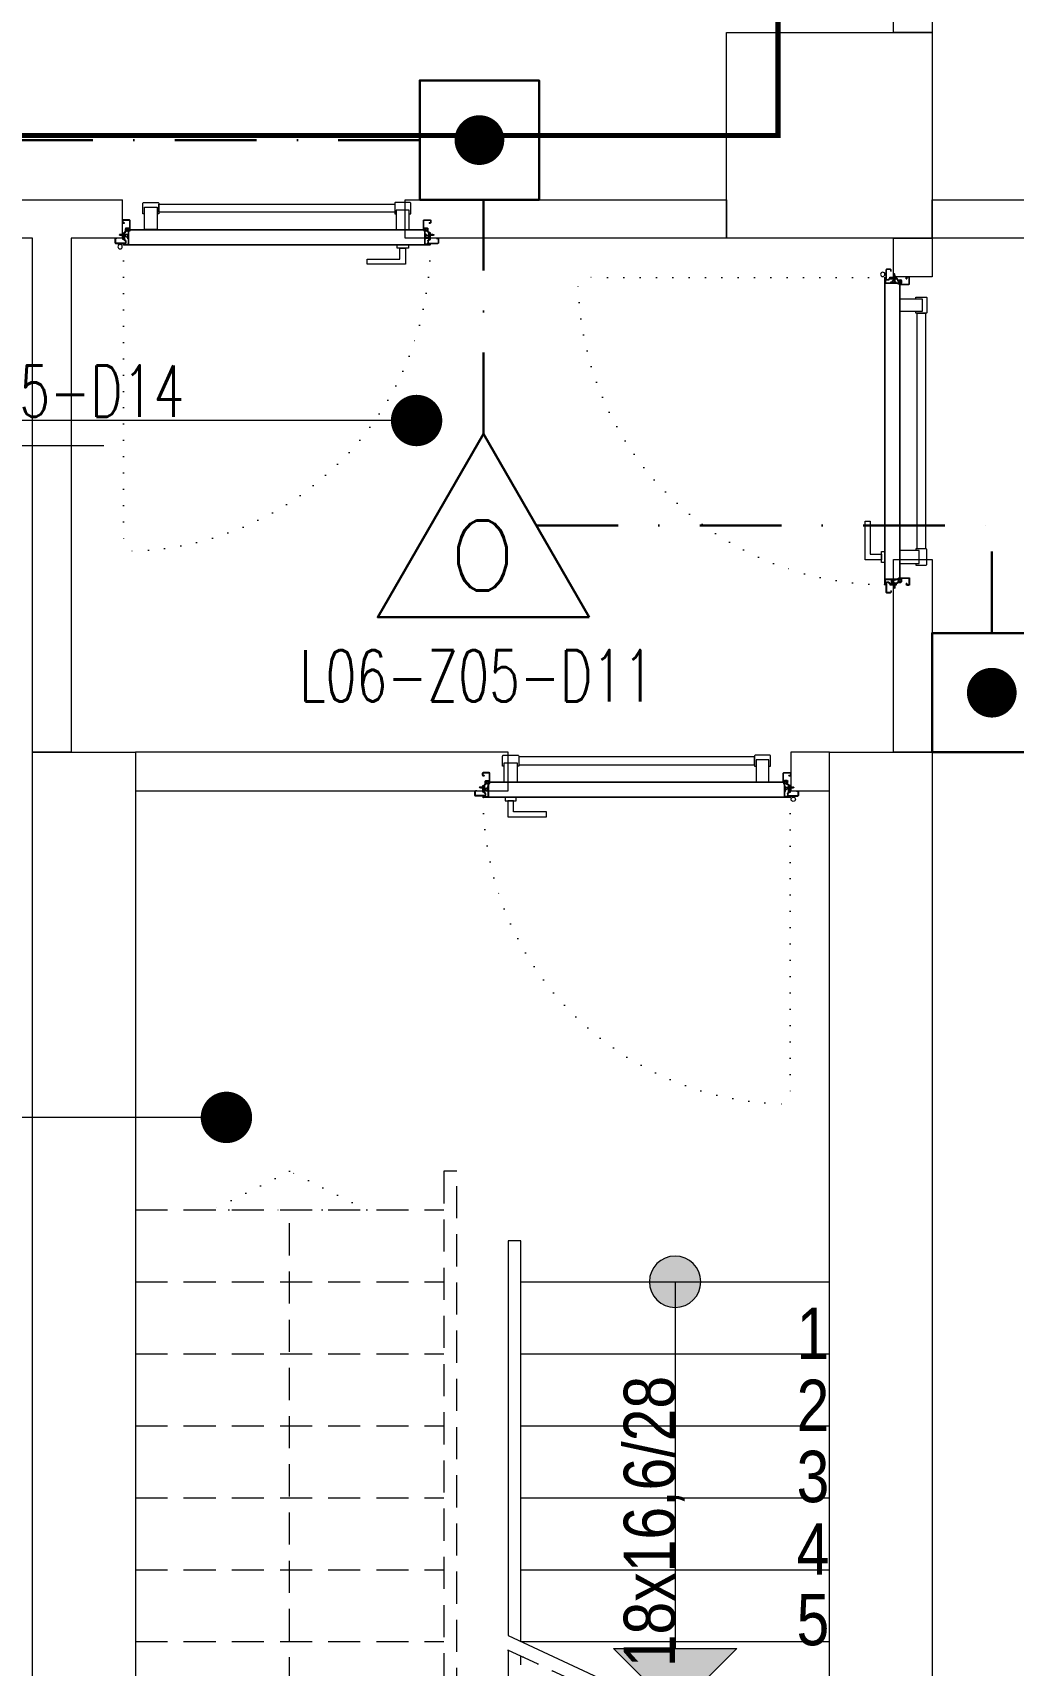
# Model space of a CAD drawing. Header units: metres. Extents: x -19121 to 152404, y -12107 to 29421.
# Drawn here: x 6470 to 6852, y 2645 to 3280 of the extents above; entities that cross this region are included whole.
import ezdxf
from ezdxf.enums import TextEntityAlignment as Align

# ---------------------------------------------------------------- set-up
doc = ezdxf.new("R2010")
doc.units = ezdxf.units.M
doc.header["$LTSCALE"] = 50
doc.header["$MEASUREMENT"] = 0
for name, pattern in [('DASHDOT', [25.4, 12.7, -6.35, 0, -6.35]), ('DOT2', [0.125, 0, -0.125]), ('HIDDEN', [0.375, 0.25, -0.125])]:
    doc.linetypes.add(name, pattern=pattern)
doc.layers.get('0').update_dxf_attribs({"color": 9, "lineweight": 9})
for name, color, linetype, lineweight in [('00', 9, 'Continuous', 9), ('01', 9, 'Continuous', 9), ('06D', 9, 'Continuous', 9), ('10', 9, 'Continuous', 9), ('14', 9, 'Continuous', 9), ('19', 9, 'Continuous', 9), ('19D', 9, 'DOT2', 9), ('20', 9, 'DOT2', 9), ('21', 9, 'Continuous', 9), ('21_mahal200', 9, 'Continuous', 9), ('E-DEDEKTÖR NUMARALARI', 20, 'Continuous', 30), ('E-KABLO', 7, 'Continuous', 30), ('E-OPTİK DUMAN DEDEKTÖRÜ', 7, 'Continuous', 30), ('E-YANGIN İHBAR BUTONU', 7, 'Continuous', 30)]:
    doc.layers.add(name, color=color, linetype=linetype, lineweight=lineweight)
doc.styles.add('Arial', font='arial.ttf', dxfattribs={"height": 2.5})
doc.styles.add('E-YAZI', font='txttw.shx', dxfattribs={"height": 200})
doc.styles.add('MuuM_TEXT-ITALIC', font='ARIALNI.TTF')
doc.styles.add('MuuM_TEXT-STANDART', font='ARIALN.TTF')
doc.dimstyles.new('MuuM_DIM200', dxfattribs={"dimscale": 20, "dimtxt": 2, "dimasz": 1, "dimexe": 1, "dimexo": 1, "dimgap": 1, "dimtad": 1, "dimdec": 1, "dimrnd": 0.5, "dimdsep": 46, "dimtxsty": 'MuuM_TEXT-STANDART', "dimblk": 'ARCHTICK', "dimcen": 0, "dimdle": 0.15, "dimclrd": 256, "dimclre": 256, "dimclrt": 256, "dimadec": 0, "dimazin": 0, "dimtfac": 5, "dimtdec": 1, "dimtix": 1, "dimtmove": 2, "dimatfit": 3, "dimldrblk": 'DOT', "dimfxl": 3, "dimfxlon": 1, "dimtolj": 1, "dimlwd": -1, "dimlwe": -1, "dimarcsym": 0})

# ---------------------------------------------------------------- blocks, each defined once
blk = doc.blocks.new('100_OPTİK DUMAN DEDEKTÖRÜ 085')
at = {"layer": 'E-OPTİK DUMAN DEDEKTÖRÜ', "color": 4}
blk.add_lwpolyline([(2.059, 0), (0, 3.566), (-2.059, 0)], close=True, dxfattribs=at)
at = {"layer": 'E-OPTİK DUMAN DEDEKTÖRÜ', "color": 3, "style": 'E-YAZI'}
blk.add_text('O', height=1.36, dxfattribs=at).set_placement((-0.022, 1.201), align=Align.MIDDLE)
blk = doc.blocks.new('100_YANGIN İHBAR BUTONU 085')
at = {"layer": 'E-YANGIN İHBAR BUTONU', "color": 4}
blk.add_lwpolyline([(-1.16, -1.16), (-1.16, 1.16), (1.16, 1.16), (1.16, -1.16)], close=True, dxfattribs=at)
at = {"layer": 'E-YANGIN İHBAR BUTONU', "color": 3, "const_width": 0.483}
blk.add_lwpolyline([(-0.242, 0, 1), (0.242, 0, 1)], format="xyb", close=True, dxfattribs=at)
blk = doc.blocks.new('p-kolon_80x80')
blk.add_lwpolyline([(-40, -40), (40, -40), (40, 40), (-40, 40)], close=True)
blk = doc.blocks.new('2.bod.sitatik')
at = {"layer": '01'}
blk.add_lwpolyline([(6510, -5630), (6510, -5630), (6510, -5630), (6510, -6180), (6780, -6180), (6780, -5765), (6780, -5765), (6780, -5630), (6820, -5630), (6820, -6230), (6470, -6230), (6470, -5630), (6510, -5630)], dxfattribs=at)
at = {"layer": '01', "xscale": -1, "rotation": 180}
blk.add_blockref('p-kolon_80x80', (6780, -5390), dxfattribs=at)
blk = doc.blocks.new('p-işyeri')
at = {"color": 0, "const_width": 2}
blk.add_lwpolyline([(200, 0), (200, 700), (-200, 700), (-200, 0)], close=True, dxfattribs=at)
blk = doc.blocks.new('0_arrowstairs')
blk.add_lwpolyline([(0, 0), (0, -30), (15, 0), (0, 30)], close=True)
blk = doc.blocks.new('p-M01-M02_M03')
at = {"layer": '19'}
h = blk.add_hatch(color=256, dxfattribs=at)
h.dxf.hatch_style = 1
h.paths.add_polyline_path([(186, -201.29), (234, -201.29), (210, -177.25)])
h = blk.add_hatch(color=256, dxfattribs=at)
h.dxf.hatch_style = 1
edge = h.paths.add_edge_path()
edge.add_arc((210, -344), 10, 0, 360)
for points in [[(145, -206.33), (270, -148)], [(145, -206.33), (270, -148)], [(210, -344), (210, -201.29), (210, -201.29)], [(150, -204), (150, -360), (150, -360), (145, -360), (145, -360), (145, -206.33)]]:
    blk.add_lwpolyline(points, dxfattribs=at)
blk.add_lwpolyline([(186, -201.29), (234, -201.29), (210, -177.25)], close=True, dxfattribs=at)
at = {"layer": '19', "linetype": 'Continuous'}
for points in [[(210, -176), (270, -176)], [(150, -204), (270, -204)], [(150, -232), (270, -232)], [(150, -260), (270, -260)], [(150, -288), (270, -288)], [(150, -316), (270, -316)], [(150, -344), (270, -344)]]:
    blk.add_lwpolyline(points, dxfattribs=at)
at = {"layer": '19'}
blk.add_circle((210, -344), 10, dxfattribs=at)
at = {"layer": '19D', "linetype": 'HIDDEN'}
for points in [[(145, -200.74), (145, -125), (125, -125), (125, -125), (125, -387), (120, -387), (120, -120), (120, -120), (150, -120), (150, -198.41)], [(150, -120), (270, -120)], [(210, -165), (210, -120)], [(145, -200.74), (270, -142.41)], [(0, -148), (120, -148)], [(150, -148), (258.02, -148)], [(0, -176), (120, -176)], [(150, -176), (198.02, -176)], [(0, -204), (120, -204)], [(0, -232), (120, -232)], [(0, -260), (120, -260)], [(0, -288), (120, -288)], [(0, -316), (120, -316)], [(0, -344), (120, -344)], [(0, -372), (120, -372)]]:
    blk.add_lwpolyline(points, dxfattribs=at)
at = {"layer": '19D'}
blk.add_lwpolyline([(145, -200.74), (270, -142.41)], dxfattribs=at)
at = {"layer": '19D', "linetype": 'HIDDEN', "extrusion": (0, 0, -1)}
blk.add_lwpolyline([(-60, -148), (-60, -372)], dxfattribs=at)
blk.add_circle((-60, -148), 5, dxfattribs=at)
at = {"layer": '19D', "linetype": 'HIDDEN', "extrusion": (0, 0, -1), "zscale": -1, "rotation": 90}
blk.add_blockref('0_arrowstairs', (-210, -120), dxfattribs=at)
at = {"layer": '19D', "linetype": 'HIDDEN', "extrusion": (0, 0, -1), "rotation": 270}
blk.add_blockref('0_arrowstairs', (-60, -372), dxfattribs=at)
blk = doc.blocks.new('*U19')
at = {"ltscale": 15}
for p, q in [((-24.9, 0.9), (-25.7, 0)), ((-24.9, -0.9), (-25.7, 0)), ((-22.9, 1.5), (-24.9, 0.9)), ((-22.9, 1.5), (-22.9, -1.5)), ((-21.2, -2.7), (-18.1, 2.8)), ((-21, -2.7), (-17.9, 2.7)), ((-19.7, -2.7), (-16.6, 2.8)), ((-19.5, -2.7), (-16.4, 2.7)), ((-18.5, 1.5), (-18.3, 2)), ((-18.2, -2.7), (-15.1, 2.8)), ((-18, -2.7), (-14.9, 2.7)), ((-17, 1.5), (-16.8, 2)), ((-16.7, -2.7), (-13.6, 2.8)), ((-16.5, -2.7), (-13.4, 2.7)), ((-15.5, 1.5), (-15.3, 2)), ((-15.2, -2.7), (-12.1, 2.8)), ((-15, -2.7), (-11.9, 2.7)), ((-14, 1.5), (-13.8, 2)), ((-13.7, -2.7), (-10.6, 2.8)), ((-13.5, -2.7), (-10.4, 2.7)), ((-12.5, 1.5), (-12.3, 2)), ((-12.2, -2.7), (-9.1, 2.8)), ((-12, -2.7), (-8.9, 2.7)), ((-11, 1.5), (-10.8, 2)), ((-10.7, -2.7), (-7.6, 2.8)), ((-10.5, -2.7), (-7.4, 2.7)), ((-9.5, 1.5), (-9.3, 2)), ((-9.2, -2.7), (-6.1, 2.8)), ((-9, -2.7), (-5.9, 2.7)), ((-8, 1.5), (-7.8, 2)), ((-7.7, -2.7), (-4.6, 2.8)), ((-7.5, -2.7), (-4.4, 2.7)), ((-6.5, 1.5), (-6.3, 2)), ((-6.2, -2.7), (-3.1, 2.8)), ((-6, -2.7), (-2.9, 2.7)), ((-5, 1.5), (-4.8, 2)), ((-4.7, -2.7), (-1.6, 2.8)), ((-4.5, -2.7), (-1.4, 2.7)), ((-3.5, 1.5), (-3.3, 2)), ((-2, 1.5), (-1.8, 2)), ((-0.5, 4.2), (-1.5, 1.5)), ((0, 0.5), (-0.6, 0.5)), ((-24.9, -0.9), (-22.9, -1.5)), ((-8.6, -1.5), (-22.9, -1.5)), ((-21.2, -2.7), (-20.9, -1.5)), ((-20.3, -1.5), (-19.1, -1.5)), ((-19.7, -2.7), (-19.4, -1.5)), ((-18.8, -1.5), (-17.6, -1.5)), ((-18.2, -2.7), (-17.9, -1.5)), ((-17.3, -1.5), (-16.1, -1.5)), ((-16.7, -2.7), (-16.4, -1.5)), ((-15.8, -1.5), (-14.6, -1.5)), ((-15.2, -2.7), (-14.9, -1.5)), ((-14.3, -1.5), (-13.1, -1.5)), ((-13.7, -2.7), (-13.4, -1.5)), ((-12.8, -1.5), (-11.6, -1.5)), ((-12.2, -2.7), (-11.9, -1.5)), ((-11.3, -1.5), (-10.1, -1.5)), ((-10.7, -2.7), (-10.4, -1.5)), ((-9.8, -1.5), (-8.6, -1.5)), ((-9.2, -2.7), (-8.9, -1.5)), ((-8.3, -1.5), (-7.1, -1.5)), ((-7.7, -2.7), (-7.4, -1.5)), ((-6.8, -1.5), (-5.6, -1.5)), ((-6.2, -2.7), (-5.9, -1.5)), ((-5.3, -1.5), (-4.1, -1.5)), ((-4.7, -2.7), (-4.4, -1.5)), ((-3.8, -1.5), (-2.1, -1.5)), ((-0.5, -4.2), (-1.5, -1.5)), ((0, -0.5), (-0.6, -0.5))]:
    blk.add_line(p, q, dxfattribs=at)
for p, q in [((-6.9, 1.5), (-22.9, 1.5)), ((-17.4, 1.5), (-18.6, 1.5)), ((-15.9, 1.5), (-17.1, 1.5)), ((-14.4, 1.5), (-15.6, 1.5)), ((-12.9, 1.5), (-14.1, 1.5)), ((-11.4, 1.5), (-12.6, 1.5)), ((-9.9, 1.5), (-11.1, 1.5)), ((-8.4, 1.5), (-9.6, 1.5)), ((-6.9, 1.5), (-8.1, 1.5)), ((-5.4, 1.5), (-6.6, 1.5)), ((-3.9, 1.5), (-5.1, 1.5)), ((-2.4, 1.5), (-3.6, 1.5)), ((-1.5, 1.5), (-2.1, 1.5)), ((0, 0.5), (0, 4.1)), ((-1.5, -1.5), (-2.1, -1.5)), ((0, -0.5), (0, -4.1))]:
    blk.add_line(p, q)
for centre, radius, start, end in [((-26, 3.9), 3.92, 274.361, 322.10246), ((-26, -3.9), 3.92, 37.89754, 85.639), ((-18, 2.8), 0.0971, 330.32042, 150.32042), ((-16.5, 2.8), 0.0971, 330.32042, 150.32042), ((-15, 2.8), 0.0971, 330.32042, 150.32042), ((-13.5, 2.8), 0.0971, 330.32042, 150.32042), ((-12, 2.8), 0.0971, 330.32042, 150.32042), ((-10.5, 2.8), 0.0971, 330.32042, 150.32042), ((-9, 2.8), 0.0971, 330.32042, 150.32042), ((-7.5, 2.8), 0.0971, 330.32042, 150.32042), ((-6, 2.8), 0.0971, 330.32042, 150.32042), ((-4.5, 2.8), 0.0971, 330.32042, 150.32042), ((-3, 2.8), 0.0971, 330.32042, 150.32042), ((-1.5, 2.8), 0.0971, 330.32042, 150.32042), ((-0.6, 0), 0.486, 90, 270), ((-0.3, 4.1), 0.25, 0, 150.08641), ((-21.1, -2.7), 0.0971, 150.32042, 330.32042), ((-19.6, -2.7), 0.0971, 150.32042, 330.32042), ((-18.1, -2.7), 0.0971, 150.32042, 330.32042), ((-16.6, -2.7), 0.0971, 150.32042, 330.32042), ((-15.1, -2.7), 0.0971, 150.32042, 330.32042), ((-13.6, -2.7), 0.0971, 150.32042, 330.32042), ((-12.1, -2.7), 0.0971, 150.32042, 330.32042), ((-10.6, -2.7), 0.0971, 150.32042, 330.32042), ((-9.1, -2.7), 0.0971, 150.32042, 330.32042), ((-7.6, -2.7), 0.0971, 150.32042, 330.32042), ((-6.1, -2.7), 0.0971, 150.32042, 330.32042), ((-4.6, -2.7), 0.0971, 150.32042, 330.32042), ((-0.3, -4.1), 0.25, 209.91359, 0)]:
    blk.add_arc(centre, radius, start, end, dxfattribs=at)
blk = doc.blocks.new('conta')
at = {"ltscale": 10}
for p, q in [((-2649.88, 5344.46), (-2649.78, 5344.3)), ((-2649.87, 5345.53), (-2649.81, 5345.61)), ((-2649.78, 5344.3), (-2649.74, 5344.3)), ((-2649.72, 5345.4), (-2649.28, 5345.4)), ((-2649.25, 5345.41), (-2649.09, 5345.51)), ((-2648.97, 5344.05), (-2648.78, 5343.8)), ((-2648.87, 5344.09), (-2648.7, 5343.86)), ((-2648.83, 5344.87), (-2648.56, 5345.24)), ((-2648.77, 5345.12), (-2648.63, 5345.3)), ((-2648.71, 5343.79), (-2648.71, 5343.79)), ((-2648.56, 5345.31), (-2648.56, 5345.31))]:
    blk.add_line(p, q, dxfattribs=at)
for centre, radius, start, end in [((-2653.03, 5345), 3.19, 350.46739, 8.93723), ((-2649.87, 5344.47), 0.02, 170.46739, 213.74513), ((-2649.83, 5345.5), 0.05, 140.63452, 188.93723), ((-2649.74, 5345.58), 0.0696, 22.24275, 159.25804), ((-2650.94, 5345.01), 1.24, 340.33821, 16.77718), ((-2649.74, 5344.58), 0.03, 160.33821, 273.26661), ((-2649.72, 5345.37), 0.03, 90, 196.77718), ((-2649.56, 5341.55), 3.01, 80.43616, 93.26661), ((-2649.28, 5345.45), 0.05, 270, 303.00619), ((-2649.22, 5344.14), 0.231, 353.95711, 81.90038), ((-2649.08, 5345.49), 0.03, 4.79721, 123.00619), ((-2649.06, 5344.54), 0.03, 260.43616, 338.70659), ((-2650.22, 5344.99), 1.27, 338.70659, 23.04177), ((-2648.89, 5344.11), 0.1, 173.95711, 217.26527), ((-2649.01, 5345.57), 0.05, 18.79511, 42.1429), ((-2651.17, 5344.83), 2.33, 7.58966, 18.79511), ((-2658.2, 5345.19), 9.36, 353.68569, 357.8537), ((-2648.79, 5344.15), 0.1, 173.68569, 217.26527), ((-2648.81, 5345.15), 0.05, 187.58966, 322.73473), ((-2648.79, 5344.84), 0.05, 142.73473, 180.2669), ((-2648.74, 5343.83), 0.05, 217.26527, 307.26527), ((-2648.74, 5343.83), 0.05, 307.26527, 37.26527), ((-2648.59, 5345.27), 0.05, 52.73473, 142.73473), ((-2648.59, 5345.27), 0.05, 322.73473, 52.73473)]:
    blk.add_arc(centre, radius, start, end, dxfattribs=at)
for points, knots in [([(-2649.74, 5344.31), (-2649.74, 5344.34), (-2649.7, 5344.52), (-2649.59, 5344.33), (-2649.34, 5344.36), (-2649.23, 5344.37), (-2649.18, 5344.37)], [0, 0, 0, 0, 0.1008757, 0.3841126, 0.5436166, 0.6906785, 0.6906785, 0.6906785, 0.6906785]), ([(-2648.98, 5345.6), (-2649, 5345.63), (-2649.09, 5345.71), (-2649.23, 5345.44), (-2649.32, 5345.74), (-2649.39, 5345.46), (-2649.51, 5345.75), (-2649.59, 5345.5), (-2649.65, 5345.57), (-2649.68, 5345.61)], [0.0086373, 0.0086373, 0.0086373, 0.0086373, 0.1097304, 0.3133405, 0.4430081, 0.5658764, 0.7165186, 0.8527974, 0.9648495, 0.9648495, 0.9648495, 0.9648495])]:
    blk.add_open_spline(points, degree=3, knots=knots, dxfattribs=at)
blk = doc.blocks.new('p-yn_sackasa')
at = {"layer": '10', "linetype": 'Continuous'}
for p, q in [((0, 6.16), (0, 6.9)), ((0.01, 6.9), (0.01, 6.15)), ((0.14, 6.9), (0.14, 6.16)), ((0.15, 6.9), (0.15, 6.16)), ((2.69, 7.16), (0.26, 7.16)), ((2.69, 7.15), (0.26, 7.15)), ((2.69, 7.02), (0.26, 7.02)), ((0.26, 7.01), (2.69, 7.01)), ((2.8, 3.29), (2.8, 6.9)), ((2.81, 3.29), (2.81, 6.9)), ((2.94, 3.29), (2.94, 6.9)), ((2.95, 3.29), (2.95, 6.9)), ((-2.19, 0), (-2.19, -0.15)), ((0.26, 6.05), (0.76, 6.05)), ((0.75, 6.04), (0.26, 6.04)), ((0.26, 5.91), (0.75, 5.91)), ((0.76, 5.9), (0.26, 5.9)), ((0.67, -0.71), (0.67, 2.27)), ((0.69, -0.71), (0.69, 2.27)), ((0.75, 5.91), (0.75, 6.04)), ((0.76, 5.9), (0.76, 6.05)), ((0.81, -0.71), (0.81, 2.27)), ((0.83, -0.71), (0.83, 2.27)), ((0.92, 2.33), (0.95, 2.32)), ((0.93, 2.34), (0.95, 2.33)), ((1.01, 2.46), (0.99, 2.47)), ((0.99, 2.46), (1.01, 2.45)), ((1.11, 2.52), (1.11, 3.73)), ((1.12, 2.52), (1.12, 3.73)), ((1.25, 3.73), (1.25, 2.52)), ((1.26, 2.52), (1.26, 3.73)), ((1.37, 3.98), (2.49, 3.98)), ((2.49, 3.97), (1.37, 3.97)), ((1.37, 3.84), (2.49, 3.84)), ((2.49, 3.83), (1.37, 3.83)), ((2.6, 3.69), (2.5, 3.36)), ((2.51, 3.35), (2.61, 3.69)), ((2.73, 3.65), (2.63, 3.32)), ((2.74, 3.64), (2.64, 3.31)), ((-2.95, -0.25), (-2.95, -1.75)), ((-2.94, -1.75), (-2.94, -0.25)), ((-2.81, -0.25), (-2.81, -1.75)), ((-2.8, -0.25), (-2.8, -1.75)), ((-2.19, 0), (-2.7, 0)), ((-2.2, -0.01), (-2.7, -0.01)), ((-2.2, -0.14), (-2.7, -0.14)), ((-2.19, -0.15), (-2.7, -0.15)), ((1.01, -1.85), (-2.7, -1.85)), ((1.01, -1.86), (-2.7, -1.86)), ((-2.7, -1.99), (1.01, -1.99)), ((1.01, -2), (-2.7, -2)), ((-2.2, -0.14), (-2.2, -0.01)), ((0.92, -0.77), (0.95, -0.76)), ((0.93, -0.78), (0.95, -0.77)), ((0.99, -0.89), (1.01, -0.88)), ((1.01, -0.89), (0.99, -0.91)), ((1.11, -0.96), (1.11, -1.75)), ((1.12, -0.96), (1.12, -1.75)), ((1.25, -0.96), (1.25, -1.75)), ((1.26, -0.96), (1.26, -1.75))]:
    blk.add_line(p, q, dxfattribs=at)
for points in [[(0.15, 2.14), (0.67, 2.14), (0.67, -0.54), (0.15, -0.54)], [(0.15, 2.14), (0.41, 2.14), (0.41, -0.54), (0.15, -0.54)]]:
    blk.add_lwpolyline(points, close=True, dxfattribs=at)
for centre, radius, start, end in [((0.26, 6.9), 0.261, 90, 180), ((0.26, 6.9), 0.249, 90, 180), ((0.26, 6.9), 0.122, 90, 180), ((0.26, 6.9), 0.11, 90, 180), ((2.69, 6.9), 0.261, 0, 90), ((2.69, 6.9), 0.249, 0, 90), ((2.69, 6.9), 0.122, 0, 90), ((2.69, 6.9), 0.11, 0, 90), ((0.26, 6.16), 0.261, 180, 270), ((0.26, 6.16), 0.249, 181.34499, 271.35021), ((0.26, 6.16), 0.122, 180, 270), ((0.26, 6.16), 0.11, 180, 270), ((0.89, 2.27), 0.219, 63.21528, 180), ((0.89, 2.27), 0.206, 63.21689, 180), ((0.89, 2.27), 0.0801, 63.21502, 180), ((0.89, 2.27), 0.0674, 63.21445, 180), ((1.04, 2.52), 0.206, 243.2197, 0), ((1.04, 2.52), 0.219, 243.21479, 0), ((1.04, 2.52), 0.0801, 243.22028, 0), ((1.04, 2.52), 0.0674, 243.21287, 0), ((1.37, 3.73), 0.253, 90, 180), ((1.37, 3.73), 0.24, 90, 180), ((1.37, 3.73), 0.114, 90, 180), ((1.37, 3.73), 0.101, 90, 180), ((2.49, 3.72), 0.261, 342.86025, 90), ((2.49, 3.72), 0.249, 342.86129, 90), ((2.49, 3.72), 0.122, 342.86074, 90), ((2.49, 3.72), 0.11, 342.86215, 90), ((2.72, 3.29), 0.232, 162.8601, 0), ((2.72, 3.29), 0.219, 162.86127, 0), ((2.72, 3.29), 0.0927, 162.86053, 0), ((2.72, 3.29), 0.0801, 162.86241, 0), ((-2.7, -0.25), 0.253, 90, 180), ((-2.7, -1.75), 0.253, 180, 270), ((-2.7, -0.25), 0.24, 90, 180), ((-2.7, -1.75), 0.24, 180, 270), ((-2.7, -0.25), 0.114, 90, 180), ((-2.7, -1.75), 0.114, 180, 270), ((-2.7, -0.25), 0.101, 90, 180), ((-2.7, -1.75), 0.101, 180, 270), ((0.89, -0.71), 0.219, 180, 296.78496), ((0.89, -0.71), 0.206, 180, 296.78515), ((0.89, -0.71), 0.0801, 180, 296.78498), ((0.89, -0.71), 0.0674, 180, 180.52454), ((0.89, -0.71), 0.0674, 180, 296.78713), ((1.04, -0.96), 0.219, 0, 116.78545), ((1.04, -0.96), 0.206, 0, 116.78362), ((1.04, -0.96), 0.0801, 0, 116.78105), ((1.04, -0.96), 0.0674, 0, 116.78713), ((1.01, -1.75), 0.114, 270, 0), ((1.01, -1.75), 0.24, 270, 0), ((1.01, -1.75), 0.101, 270, 0), ((1.01, -1.75), 0.253, 270, 0)]:
    blk.add_arc(centre, radius, start, end, dxfattribs=at)
at = {"layer": '10', "xscale": 0.0842696629213483, "yscale": 0.0842696629213483, "zscale": 0.0842696629213483}
blk.add_blockref('*U19', (0.95, 1.35), dxfattribs=at)
at = {"layer": '14', "xscale": -0.7887640449438696, "yscale": 0.7887640449438696, "zscale": 0.7887640449438204, "rotation": 90}
blk.add_blockref('conta', (4217.78, -2086.42), dxfattribs=at)
blk = doc.blocks.new('*U367')
at = {"layer": '06D'}
for points in [[(110.12, 4.76), (110.12, 11.01), (95.12, 11.01), (95.12, 9.14), (107.87, 9.14), (107.87, 9.14), (107.87, 4.76), (110.12, 4.76)], [(111.2, 3.51), (111.2, 4.76), (106.8, 4.76), (106.8, 3.51), (111.2, 3.51)]]:
    blk.add_lwpolyline(points, dxfattribs=at)
for points in [[(8.5, -11.11), (13.5, -11.11), (13.5, -2.49), (8.5, -2.49)], [(111.5, -9.99), (106.5, -9.99), (106.5, -2.49), (111.5, -2.49)], [(14.12, -12.36), (105.87, -12.36), (105.87, -9.23), (14.12, -9.23)]]:
    blk.add_lwpolyline(points, close=True, dxfattribs=at)
for points in [[(8.5, -8.61), (7.87, -8.61), (7.87, -12.61, 0.414214), (8.25, -12.98), (13.75, -12.98, 0.414214), (14.12, -12.61), (14.12, -8.61), (13.5, -8.61)], [(111.5, -8.61), (112.12, -8.61), (112.12, -12.61, -0.414214), (111.75, -12.98), (106.25, -12.98, -0.414214), (105.87, -12.61), (105.87, -8.61), (106.5, -8.61)]]:
    blk.add_lwpolyline(points, format="xyb", dxfattribs=at)
at = {"layer": '10', "ltscale": 10}
for p, q in [((-1.6, 3.68), (-1.73, 3.58)), ((-1.6, 3.68), (-1.73, 3.58)), ((-1.22, 3.11), (-1.22, 3.24)), ((-1.22, 3.11), (-1.22, 3.24)), ((-1.22, 3.11), (-1.05, 3.11)), ((-1.22, 3.11), (-1.05, 3.11)), ((-1.05, 2.95), (-1.05, 3.38)), ((-1.05, 2.95), (-1.05, 3.38)), ((-0.84, 2.95), (-0.84, 3.38)), ((-0.84, 2.95), (-0.84, 3.38)), ((0.3, 3.41), (0.3, 3.29)), ((0.4, 3.51), (119.6, 3.51)), ((0.4, 3.19), (2.25, 3.19)), ((0.45, 3.36), (119.54, 3.36)), ((0.45, 3.36), (0.45, 3.34)), ((0.45, 3.34), (2.35, 3.34)), ((1, 0.04), (2, 0.69)), ((2, 1.13), (2, 0.69)), ((2.3, 1.13), (2, 1.13)), ((2, 0.69), (2, -0.81)), ((2.3, 3.14), (2.3, -2.39)), ((2.3, 0.69), (2.3, 1.13)), ((2.3, -0.81), (2.3, 0.69)), ((2.45, 3.24), (2.45, -2.29)), ((117.55, 3.24), (117.55, -2.29)), ((119.54, 3.34), (117.65, 3.34)), ((117.7, 3.14), (117.7, -2.39)), ((117.7, 1.13), (117.7, -0.37)), ((118, 1.13), (117.7, 1.13)), ((117.7, 1.13), (117.7, -0.37)), ((118, 1.13), (117.7, 1.13)), ((119.6, 3.19), (117.75, 3.19)), ((118, -0.37), (118, 1.13)), ((118, -0.37), (118, 1.13)), ((118, 0.88), (119, 0.88)), ((118, 0.88), (119, 0.88)), ((118, 0.68), (119, 0.68)), ((118, 0.68), (119, 0.68)), ((119, 0.28), (118, -0.37)), ((119, 0.28), (118, -0.37)), ((119.55, 3.36), (119.55, 3.34)), ((119.7, 3.41), (119.7, 3.29)), ((2, -0.36), (1, -0.36)), ((2, -0.56), (1, -0.56)), ((2, -0.81), (2.3, -0.81)), ((2.4, -2.49), (117.6, -2.49)), ((2.5, -2.34), (117.5, -2.34)), ((117.7, -0.37), (117.7, -0.81)), ((117.7, -0.37), (117.7, -0.81)), ((117.7, -0.81), (118, -0.81)), ((117.7, -0.81), (118, -0.81)), ((118, -0.81), (118, -0.37)), ((118, -0.81), (118, -0.37))]:
    blk.add_line(p, q, dxfattribs=at)
blk.add_circle((-0.95, 4.22), 0.843, dxfattribs=at)
blk.add_circle((-0.95, 4.22), 0.843, dxfattribs=at)
for centre, radius, start, end in [((-0.95, 4.22), 1.01, 219.4092, 254.28614), ((-0.95, 4.22), 1.01, 219.4092, 254.28614), ((-0.42, 3.21), 0.428, 156.35197, 217.62095), ((-0.42, 3.21), 0.428, 156.35197, 217.62095), ((-0.42, 3.21), 0.302, 105.55242, 240.03149), ((-0.42, 3.21), 0.302, 105.55242, 240.03149), ((0.4, 3.41), 0.1, 90, 180), ((0.4, 3.29), 0.1, 180, 270), ((0.45, 3.36), 0.005, 90, 180), ((0.45, 3.34), 0.005, 180, 270), ((2.25, 3.14), 0.05, 0, 90), ((2.35, 3.24), 0.1, 0, 90), ((117.65, 3.24), 0.1, 90, 180), ((117.75, 3.14), 0.05, 90, 180), ((119.54, 3.36), 0.005, 0, 90), ((119.54, 3.34), 0.005, 270, 0), ((119.6, 3.41), 0.1, 0, 90), ((119.6, 3.29), 0.1, 270, 0), ((2.4, -2.39), 0.1, 180, 270), ((2.5, -2.29), 0.05, 180, 270), ((117.56, -2.35), 0.141, 284.92708, 345.07292)]:
    blk.add_arc(centre, radius, start, end, dxfattribs=at)
at = {"layer": '20'}
blk.add_lwpolyline([(0.3, 3.35), (0.3, 122.75, -0.414214), (119.7, 3.35, 1)], format="xyb", dxfattribs=at)
at = {"xscale": -1, "rotation": 180}
blk.add_blockref('p-yn_sackasa', (0, 0.95), dxfattribs=at)
at = {"rotation": 180}
blk.add_blockref('p-yn_sackasa', (120, 0.95), dxfattribs=at)
blk = doc.blocks.new('0_elevationtarget-p-bk')
h = blk.add_hatch(color=250)
h.paths.add_polyline_path([(1.875, 0, 0.414214), (0, 1.875), (0, 0)])
h.paths.add_polyline_path([(0, 0), (-1.875, 0, 0.414214), (0, -1.875)])
blk.add_line((0, -2.625), (0, 2.625))
blk.add_lwpolyline([(12.453, 0), (-3, 0)])
blk.add_circle((0, 0), 1.875)
at = {"style": 'Arial'}
blk.add_attdef('BITMISKOT', text='', height=2, dxfattribs=at).set_placement((4.5, 0), align=Align.BOTTOM_LEFT)
at = {"style": 'MuuM_TEXT-ITALIC'}
blk.add_attdef('FINISHINGFLOORLEVEL', text='', height=2, dxfattribs=at).set_placement((4.5, -0.592), align=Align.TOP_LEFT)
blk = doc.blocks.new('_ArchTick')
at = {"color": 0, "linetype": 'ByBlock', "const_width": 0.15}
blk.add_lwpolyline([(-0.5, -0.5), (0.5, 0.5)], dxfattribs=at)
blk = doc.blocks.new('_Dot')
at = {"color": 0, "linetype": 'ByBlock', "lineweight": -2}
blk.add_line((-0.5, 0), (-1, 0), dxfattribs=at)
at = {"color": 0, "linetype": 'ByBlock', "const_width": 0.5}
blk.add_lwpolyline([(-0.25, 0, 1), (0.25, 0, 1)], format="xyb", close=True, dxfattribs=at)
blk = doc.blocks.new('2.bod.Mimari')
at = {"layer": '00'}
for points in [[(6820, -4630), (6820, -5350), (6805, -5350), (6805, -4630)], [(6820, -5415), (7440, -5415), (7440, -5430), (6820, -5430)], [(6805, -5445), (6805, -5430), (6820, -5430), (6820, -5445), (6805, -5445)], [(6820, -5565), (6820, -5630), (6805, -5630), (6805, -5555), (6820, -5555)], [(6645, -5630), (6510, -5630), (6510, -5645), (6655, -5645), (6655, -5630), (6645, -5630)], [(6780, -5630), (6765, -5630), (6765, -5645), (6780, -5645), (6780, -5630), (6780, -5630)]]:
    blk.add_lwpolyline(points, close=True, dxfattribs=at)
for points in [[(6505, -5430), (6485, -5430), (6485, -5630), (6470, -5630), (6470, -5430), (6140, -5430), (6140, -5415), (6505, -5415)], [(6505, -5430), (6505, -5415)], [(6615, -5415), (6740, -5415), (6740, -5415), (6740, -5430), (6740, -5430), (6615, -5430), (6615, -5415)]]:
    blk.add_lwpolyline(points, dxfattribs=at)
at = {"xscale": -1, "rotation": 180}
blk.add_blockref('p-M01-M02_M03', (6510, -6180), dxfattribs=at)
at = {"layer": '06D', "color": 89, "linetype": 'HIDDEN', "true_color": 0x2e4d23, "rotation": 90}
blk.add_blockref('p-işyeri', (6760, -5190), dxfattribs=at)
at = {"layer": '10', "xscale": -1}
for p, rotation in [((6505, -5429.05), 180), ((6805, -5445), 90)]:
    blk.add_blockref('*U367', p, dxfattribs=dict(at, rotation=rotation))
at = {"layer": '10', "rotation": 180}
blk.add_blockref('*U367', (6765, -5644.05), dxfattribs=at)
at = {"layer": '21'}
ref = blk.add_blockref('0_elevationtarget-p-bk', (6310.89, -5510.77), dxfattribs=dict(at, xscale=15, yscale=15, zscale=15))
ref.add_attrib('BITMISKOT', '-14.20', dxfattribs={"layer": '0', "height": 30, "style": 'Arial'}).set_placement((6338.21, -5512.96), align=Align.BOTTOM_LEFT)
at = {"layer": '21', "style": 'MuuM_TEXT-STANDART'}
for s, p in [('1', (6780, -5866.08)), ('2', (6780, -5894.08)), ('3', (6780, -5921.74)), ('4', (6780, -5950)), ('5', (6780, -5977.4))]:
    blk.add_text(s, height=20, dxfattribs=at).set_placement(p, align=Align.RIGHT)
blk.add_text('18x16,6/28', height=20, rotation=90, dxfattribs=at).set_placement((6720, -5872.6), align=Align.RIGHT)
at = {"layer": '21_mahal200'}
for points in [[(6619.39, -5500.9), (5982.4, -5500.9)], [(6545.4, -5772.04), (5982.4, -5772.04)]]:
    blk.add_leader(points, dimstyle='MuuM_DIM200', override={"dimasz": 1, "dimfxl": 10}, dxfattribs=at)

msp = doc.modelspace()

# ---------------------------------------------------------------- linework, layer by layer
at = {"layer": 'E-KABLO', "color": 6, "linetype": 'DASHDOT', "ltscale": 0.05}
for p, q in [((6620.65, 3238.2), (6217.99, 3238.2)), ((6645.43, 3123.85), (6645.43, 3215)), ((6666.02, 3088.2), (6843.2, 3088.2)), ((6843.2, 3046.4), (6843.2, 3088.2))]:
    msp.add_line(p, q, dxfattribs=at)

# ---------------------------------------------------------------- block references
for name in ['2.bod.sitatik', '2.bod.Mimari']:
    msp.add_blockref(name, (0, 8630))
at = {"layer": 'E-OPTİK DUMAN DEDEKTÖRÜ', "xscale": 20, "yscale": 20, "zscale": 20}
msp.add_blockref('100_OPTİK DUMAN DEDEKTÖRÜ 085', (6645.43, 3052.54), dxfattribs=at)
at = {"layer": 'E-YANGIN İHBAR BUTONU', "xscale": 20, "yscale": 20, "zscale": 20}
for p in [(6643.84, 3238.2), (6843.2, 3023.2)]:
    msp.add_blockref('100_YANGIN İHBAR BUTONU 085', p, dxfattribs=at)

# ---------------------------------------------------------------- texts
at = {"layer": 'E-DEDEKTÖR NUMARALARI', "style": 'E-YAZI', "width": 0.7}
for s, p in [('L06-Z05-D14', (6390.99, 3130.56)), ('L06-Z05-D11', (6573.79, 3019.76))]:
    msp.add_text(s, height=20, dxfattribs=at).set_placement(p)

doc.saveas('drawing.dxf')
